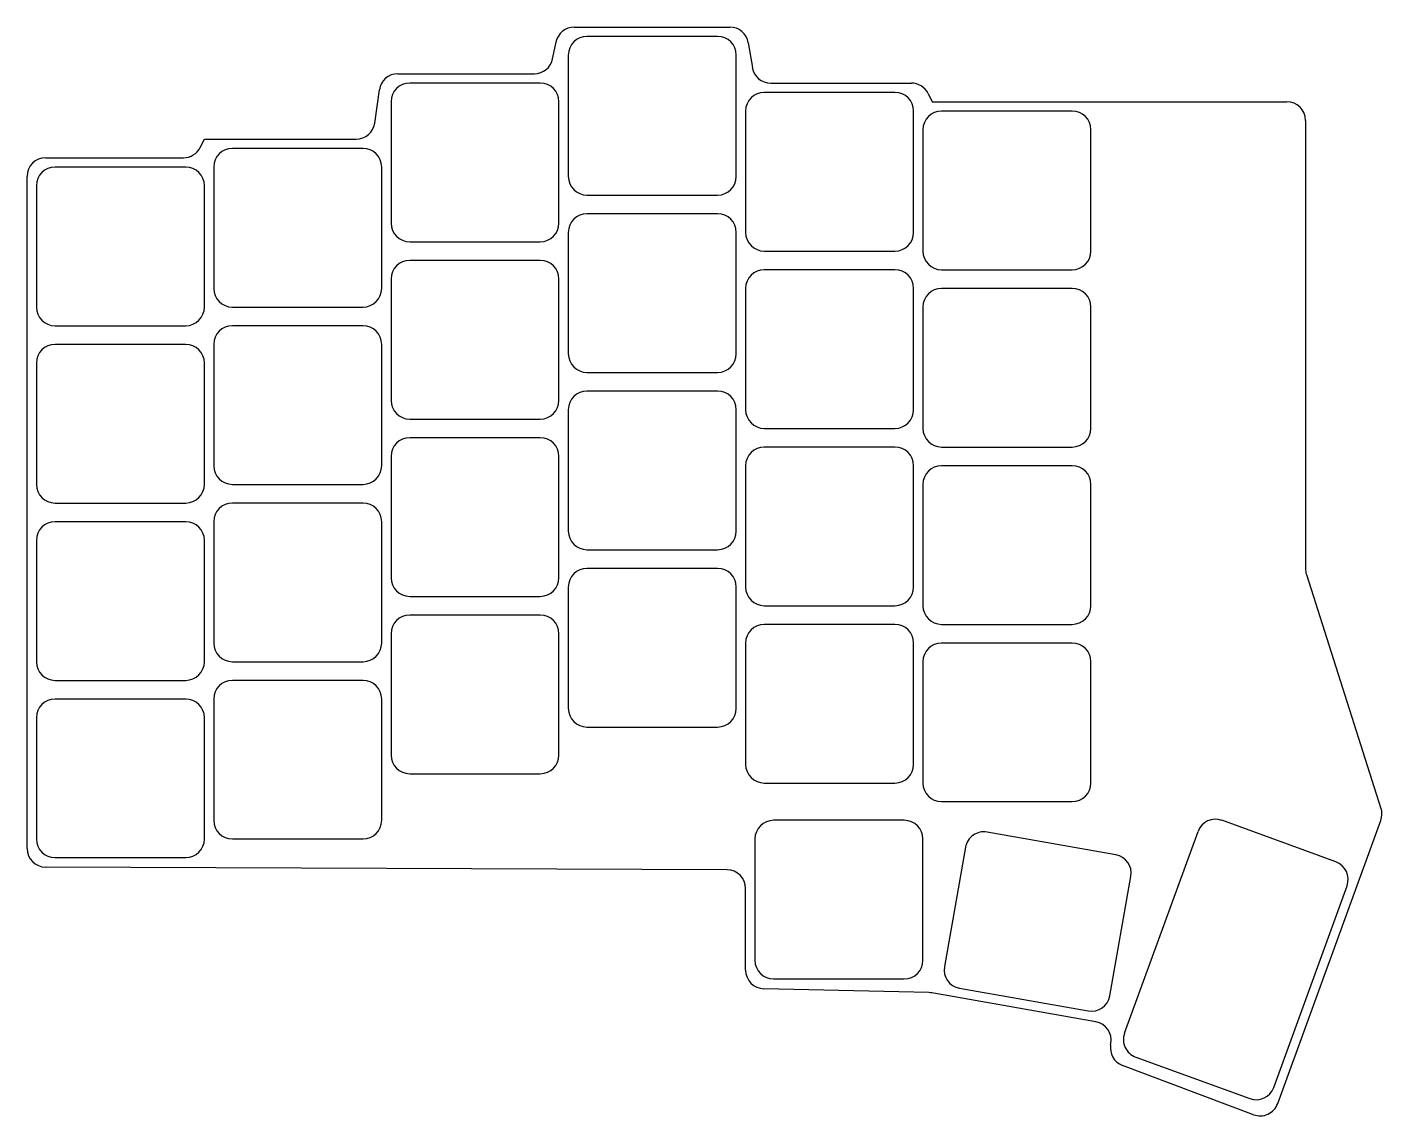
# Model space of a CAD drawing. Header units: millimetres. Extents: x 90 to 235, y -186 to -70.
import ezdxf

# ---------------------------------------------------------------- set-up
doc = ezdxf.new("R2010")
doc.units = ezdxf.units.MM

msp = doc.modelspace()

# ---------------------------------------------------------------- linework, layer by layer
for p, q in [((148.64, -69.5), (165.31, -69.5)), ((146.32, -72.89), (146.68, -71.11)), ((164, -70.5), (150, -70.5)), ((148, -72.5), (148, -85.5)), ((166, -85.5), (166, -72.5)), ((167.28, -71.17), (167.72, -73.83)), ((129.73, -74.5), (144.36, -74.5)), ((127.25, -79.78), (127.75, -76.22)), ((145, -75.5), (131, -75.5)), ((183, -76.5), (169, -76.5)), ((169.69, -75.5), (184.76, -75.5)), ((186.55, -76.61), (187, -77.5)), ((129, -77.5), (129, -90.5)), ((147, -90.5), (147, -77.5)), ((187, -77.5), (225, -77.5)), ((167, -78.5), (167, -91.5)), ((185, -91.5), (185, -78.5)), ((202, -78.5), (188, -78.5)), ((227, -79.5), (227, -127.54)), ((186, -80.5), (186, -93.5)), ((204, -93.5), (204, -80.5)), ((108.55, -82.39), (109, -81.5)), ((109, -81.5), (125.27, -81.5)), ((126, -82.5), (112, -82.5)), ((92, -83.5), (106.76, -83.5)), ((90, -157.51), (90, -85.5)), ((107, -84.5), (93, -84.5)), ((110, -84.5), (110, -97.5)), ((128, -97.5), (128, -84.5)), ((91, -86.5), (91, -99.5)), ((109, -99.5), (109, -86.5)), ((150, -87.5), (164, -87.5)), ((164, -89.5), (150, -89.5)), ((131, -92.5), (145, -92.5)), ((148, -91.5), (148, -104.5)), ((166, -104.5), (166, -91.5)), ((169, -93.5), (183, -93.5)), ((145, -94.5), (131, -94.5)), ((183, -95.5), (169, -95.5)), ((188, -95.5), (202, -95.5)), ((129, -96.5), (129, -109.5)), ((147, -109.5), (147, -96.5)), ((167, -97.5), (167, -110.5)), ((185, -110.5), (185, -97.5)), ((202, -97.5), (188, -97.5)), ((112, -99.5), (126, -99.5)), ((186, -99.5), (186, -112.5)), ((204, -112.5), (204, -99.5)), ((93, -101.5), (107, -101.5)), ((126, -101.5), (112, -101.5)), ((107, -103.5), (93, -103.5)), ((110, -103.5), (110, -116.5)), ((128, -116.5), (128, -103.5)), ((91, -105.5), (91, -118.5)), ((109, -118.5), (109, -105.5)), ((150, -106.5), (164, -106.5)), ((164, -108.5), (150, -108.5)), ((131, -111.5), (145, -111.5)), ((148, -110.5), (148, -123.5)), ((166, -123.5), (166, -110.5)), ((169, -112.5), (183, -112.5)), ((145, -113.5), (131, -113.5)), ((183, -114.5), (169, -114.5)), ((188, -114.5), (202, -114.5)), ((129, -115.5), (129, -128.5)), ((147, -128.5), (147, -115.5)), ((167, -116.5), (167, -129.5)), ((185, -129.5), (185, -116.5)), ((202, -116.5), (188, -116.5)), ((112, -118.5), (126, -118.5)), ((186, -118.5), (186, -131.5)), ((204, -131.5), (204, -118.5)), ((93, -120.5), (107, -120.5)), ((126, -120.5), (112, -120.5)), ((107, -122.5), (93, -122.5)), ((110, -122.5), (110, -135.5)), ((128, -135.5), (128, -122.5)), ((91, -124.5), (91, -137.5)), ((109, -137.5), (109, -124.5)), ((150, -125.5), (164, -125.5)), ((164, -127.5), (150, -127.5)), ((227.09, -128.15), (235.09, -153.22)), ((131, -130.5), (145, -130.5)), ((148, -129.5), (148, -142.5)), ((166, -142.5), (166, -129.5)), ((169, -131.5), (183, -131.5)), ((145, -132.5), (131, -132.5)), ((183, -133.5), (169, -133.5)), ((188, -133.5), (202, -133.5)), ((129, -134.5), (129, -147.5)), ((147, -147.5), (147, -134.5)), ((167, -135.5), (167, -148.5)), ((185, -148.5), (185, -135.5)), ((202, -135.5), (188, -135.5)), ((112, -137.5), (126, -137.5)), ((186, -137.5), (186, -150.5)), ((204, -150.5), (204, -137.5)), ((93, -139.5), (107, -139.5)), ((126, -139.5), (112, -139.5)), ((107, -141.5), (93, -141.5)), ((110, -141.5), (110, -154.5)), ((128, -154.5), (128, -141.5)), ((91, -143.5), (91, -156.5)), ((109, -156.5), (109, -143.5)), ((150, -144.5), (164, -144.5)), ((131, -149.5), (145, -149.5)), ((169, -150.5), (183, -150.5)), ((188, -152.5), (202, -152.5)), ((184, -154.5), (170, -154.5)), ((230.26, -158.95), (218.04, -154.5)), ((224.02, -184.86), (235.07, -154.51)), ((112, -156.5), (126, -156.5)), ((168, -156.5), (168, -169.5)), ((186, -169.5), (186, -156.5)), ((206.66, -158.19), (192.88, -155.76)), ((207.61, -177.31), (215.48, -155.7)), ((190.56, -157.38), (188.3, -170.18)), ((165.01, -159.8), (91.99, -159.51)), ((93, -158.5), (107, -158.5)), ((206.03, -173.31), (208.29, -160.51)), ((167, -170.55), (167, -161.8)), ((223.59, -183.12), (231.45, -161.51)), ((186.65, -172.96), (168.95, -172.55)), ((170, -171.5), (184, -171.5)), ((189.92, -172.5), (203.71, -174.93)), ((204.52, -176.09), (186.95, -172.99)), ((206.12, -178.54), (206.15, -178.41)), ((208.81, -179.87), (221.02, -184.32)), ((221.44, -186.04), (207.39, -180.76))]:
    msp.add_line(p, q)
for centre, start, end in [((148.64, -71.5), 90, 168.6901), ((165.31, -71.5), 9.4623, 90), ((150, -72.5), 90, 180), ((164, -72.5), 0, 90), ((144.36, -72.5), 270, 348.6901), ((169.69, -73.5), 189.4623, 270), ((129.73, -76.5), 90, 171.8699), ((131, -77.5), 90, 180), ((145, -77.5), 0, 90), ((169, -78.5), 90, 180), ((183, -78.5), 0, 90), ((184.76, -77.5), 26.5651, 90), ((225, -79.5), 0, 90), ((125.27, -79.5), 270, 351.8699), ((188, -80.5), 90, 180), ((202, -80.5), 0, 90), ((106.76, -81.5), 270, 333.4349), ((112, -84.5), 90, 180), ((126, -84.5), 0, 90), ((92, -85.5), 90, 180), ((93, -86.5), 90, 180), ((107, -86.5), 0, 90), ((150, -85.5), 180, 270), ((164, -85.5), 270, 0), ((150, -91.5), 90, 180), ((164, -91.5), 0, 90), ((131, -90.5), 180, 270), ((145, -90.5), 270, 0), ((169, -91.5), 180, 270), ((183, -91.5), 270, 0), ((188, -93.5), 180, 270), ((202, -93.5), 270, 0), ((131, -96.5), 90, 180), ((145, -96.5), 0, 90), ((169, -97.5), 90, 180), ((183, -97.5), 0, 90), ((112, -97.5), 180, 270), ((126, -97.5), 270, 0), ((188, -99.5), 90, 180), ((202, -99.5), 0, 90), ((93, -99.5), 180, 270), ((107, -99.5), 270, 0), ((112, -103.5), 90, 180), ((126, -103.5), 0, 90), ((93, -105.5), 90, 180), ((107, -105.5), 0, 90), ((150, -104.5), 180, 270), ((164, -104.5), 270, 0), ((150, -110.5), 90, 180), ((164, -110.5), 0, 90), ((131, -109.5), 180, 270), ((145, -109.5), 270, 0), ((169, -110.5), 180, 270), ((183, -110.5), 270, 0), ((188, -112.5), 180, 270), ((202, -112.5), 270, 0), ((131, -115.5), 90, 180), ((145, -115.5), 0, 90), ((169, -116.5), 90, 180), ((183, -116.5), 0, 90), ((112, -116.5), 180, 270), ((126, -116.5), 270, 0), ((188, -118.5), 90, 180), ((202, -118.5), 0, 90), ((93, -118.5), 180, 270), ((107, -118.5), 270, 0), ((112, -122.5), 90, 180), ((126, -122.5), 0, 90), ((93, -124.5), 90, 180), ((107, -124.5), 0, 90), ((150, -123.5), 180, 270), ((164, -123.5), 270, 0), ((150, -129.5), 90, 180), ((164, -129.5), 0, 90), ((229, -127.54), 180, 197.6957), ((131, -128.5), 180, 270), ((145, -128.5), 270, 0), ((169, -129.5), 180, 270), ((183, -129.5), 270, 0), ((188, -131.5), 180, 270), ((202, -131.5), 270, 0), ((131, -134.5), 90, 180), ((145, -134.5), 0, 90), ((169, -135.5), 90, 180), ((183, -135.5), 0, 90), ((112, -135.5), 180, 270), ((126, -135.5), 270, 0), ((188, -137.5), 90, 180), ((202, -137.5), 0, 90), ((93, -137.5), 180, 270), ((107, -137.5), 270, 0), ((112, -141.5), 90, 180), ((126, -141.5), 0, 90), ((93, -143.5), 90, 180), ((107, -143.5), 0, 90), ((150, -142.5), 180, 270), ((164, -142.5), 270, 0), ((131, -147.5), 180, 270), ((145, -147.5), 270, 0), ((169, -148.5), 180, 270), ((183, -148.5), 270, 0), ((188, -150.5), 180, 270), ((202, -150.5), 270, 0), ((233.19, -153.82), 340, 17.6957), ((112, -154.5), 180, 270), ((126, -154.5), 270, 0), ((170, -156.5), 90, 180), ((184, -156.5), 0, 90), ((217.36, -156.38), 70, 160), ((93, -156.5), 180, 270), ((107, -156.5), 270, 0), ((192.53, -157.73), 80, 170), ((92, -157.51), 180, 269.7693), ((206.32, -160.16), 350, 80), ((229.57, -160.83), 340, 70), ((165, -161.8), 0, 89.7693), ((170, -169.5), 180, 270), ((184, -169.5), 270, 0), ((169, -170.55), 180, 268.6591), ((190.27, -170.53), 170, 260), ((186.6, -174.96), 80, 88.6591), ((204.06, -172.96), 260, 350), ((204.18, -178.06), 350, 80), ((208.09, -178.89), 170, 249.3993), ((209.49, -177.99), 160, 250), ((221.71, -182.44), 250, 340), ((222.14, -184.17), 249.3993, 340)]:
    msp.add_arc(centre, 2, start, end)

doc.saveas('drawing.dxf')
